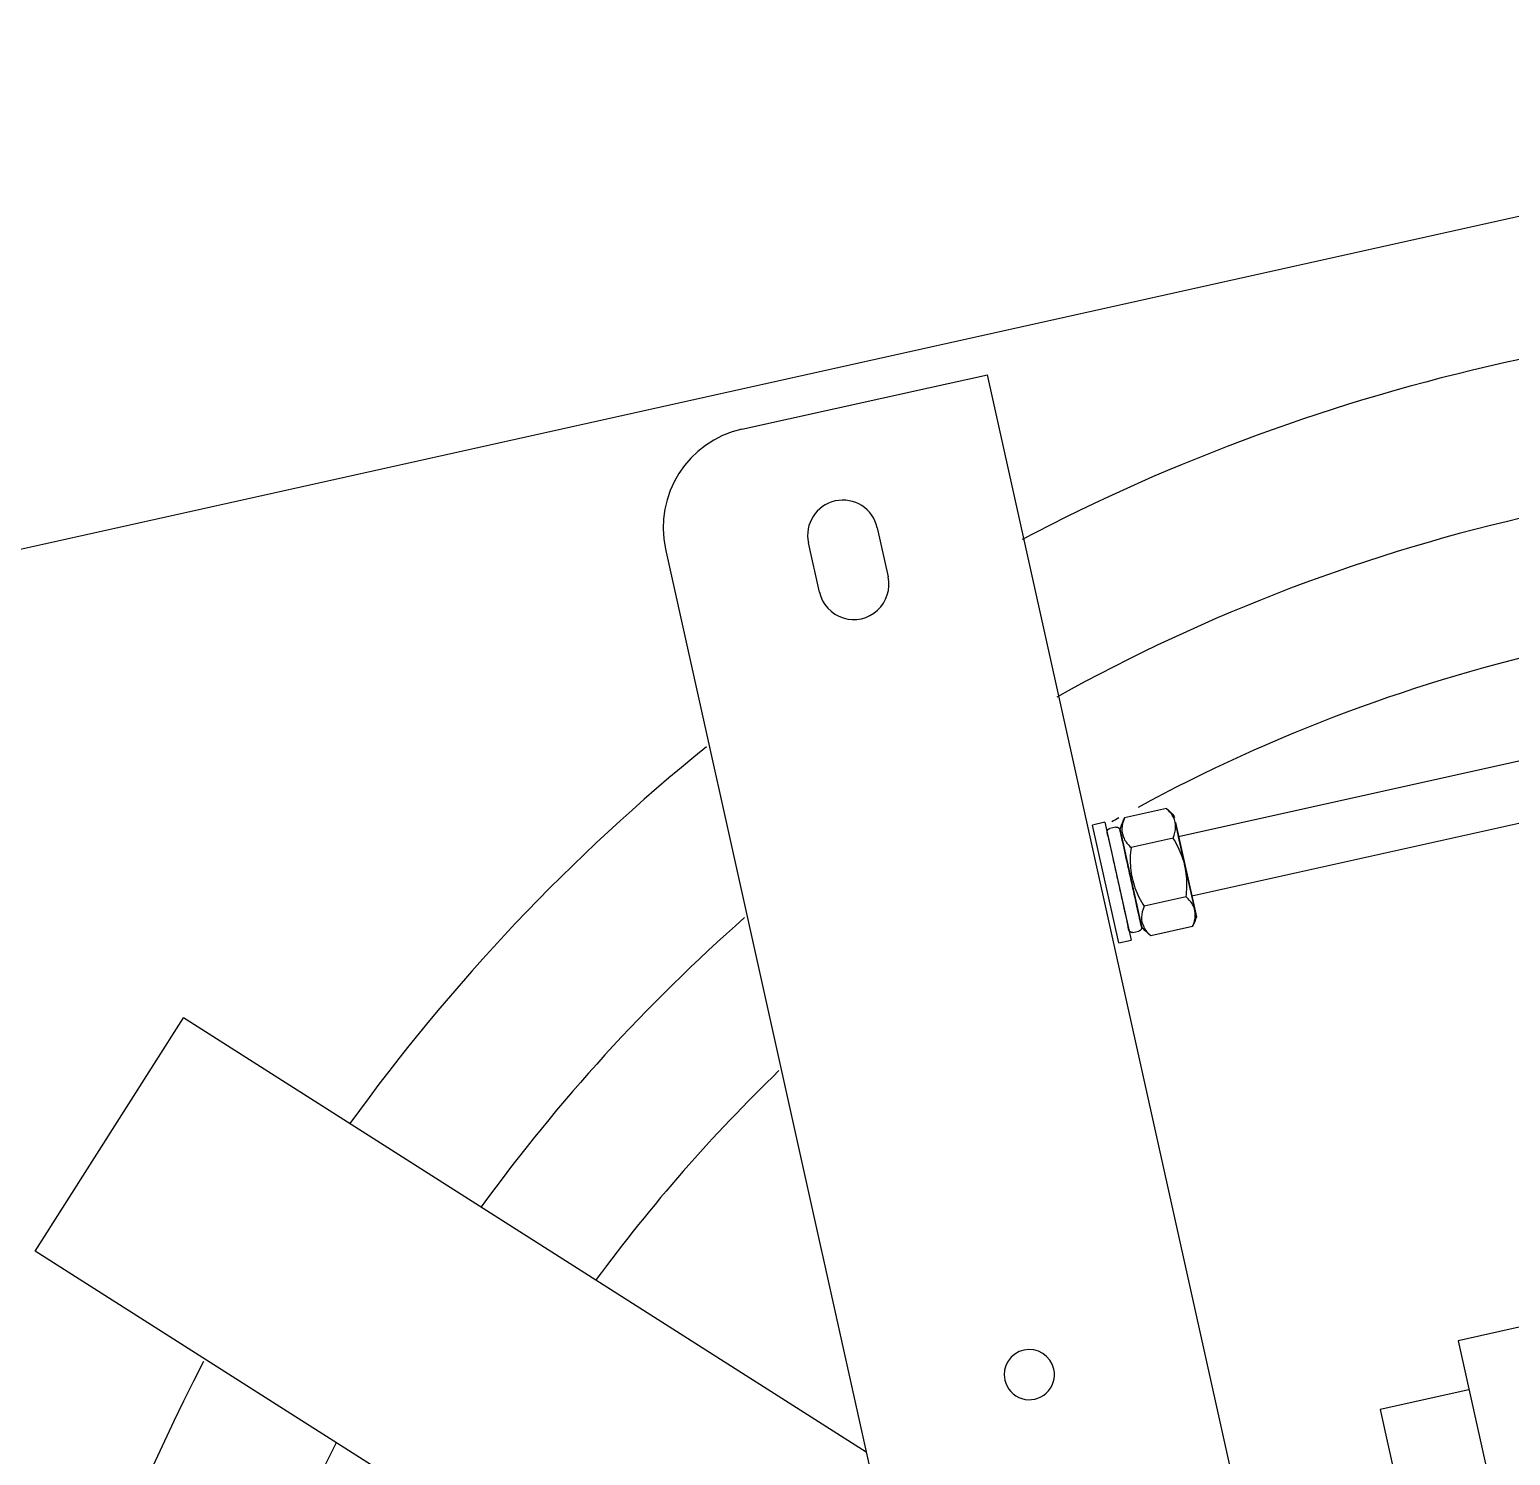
# Model space of a CAD drawing. Header units: millimetres. Extents: x -1534340 to 1713810, y -1348191 to 1114081.
# Drawn here: x 1300309.9 to 1300604.4, y -645883.4 to -645599.7 of the extents above; entities that cross this region are included whole.
import ezdxf

# ---------------------------------------------------------------- set-up
doc = ezdxf.new("R2010")
doc.units = ezdxf.units.MM
doc.header["$LTSCALE"] = 100
for name, color, linetype in [('ccu12-Manh', 8, 'Continuous'), ('KT-Kich thuoc', 9, 'Continuous'), ('SPE-MEP-Electric', 46, 'Continuous'), ('Xref_ST_MBDV Cot vach 30.7.2022$0$Xref_ST_MBDV Cot vach 30.7.2022|Xref_ST_MBDV Cot vach 30.7.2022|Xref_ST_MBDV Cot vach 30.7.2022|Xref_ST_MBDV Cot vach 30.7.2022|A-WALL-PATT', 251, 'Continuous')]:
    doc.layers.add(name, color=color, linetype=linetype)

# ---------------------------------------------------------------- blocks, each defined once
blk = doc.blocks.new('Xref_ST_MBDV Cot vach 30.7.2022$0$Tuong Vay01-flat-1')
at = {"layer": 'Xref_ST_MBDV Cot vach 30.7.2022$0$Xref_ST_MBDV Cot vach 30.7.2022|Xref_ST_MBDV Cot vach 30.7.2022|Xref_ST_MBDV Cot vach 30.7.2022|Xref_ST_MBDV Cot vach 30.7.2022|A-WALL-PATT'}
h = blk.add_hatch(dxfattribs=at)
h.set_pattern_fill('ACET-2D-VATLIEU04', color=256, scale=50, pattern_type=2)
h.set_pattern_definition([(50, (-11139561.84, -1407213.45), (-225.902474, 189.5546825), [37.5, -412.5]), (355, (-11139561.84, -1407213.45), (32.127212, 367.215716), [30, -330]), (100.4514, (-11139531.95, -1407216.06), (-341.231527, -62.944187), [31.870095, -350.571056]), (46.1842, (-11139561.84, -1407113.45), (-319.180497, 306.252097), [56.25, -618.75]), (96.6356, (-11139517.37, -1407120.34), (-516.995922, -60.144022), [47.805144, -525.8565]), (351.1842, (-11139561.84, -1407113.45), (84.740774, 546.39543), [45, -495]), (21, (-11139511.84, -1407138.45), (-105.680822, 275.3079534), [37.5, -412.5]), (326, (-11139511.84, -1407138.45), (206.128805, 305.59852), [30, -330]), (71.4514, (-11139486.97, -1407155.22), (-328.963765, 110.380101), [31.870095, -350.571056]), (37.5, (-11139561.84, -1407213.45), (-78.1345294, 101.8269012), [0, -326, 0, -335, 0, -331.25]), (7.5, (-11139561.84, -1407213.45), (-23.2793464, 176.824191), [0, -191, 0, -318.5, 0, -126.25]), (327.5, (-11139673.34, -1407213.45), (71.9444175, 112.9301145), [0, -125, 0, -390, 0, -517.5000003]), (317.5, (-11139723.34, -1407213.45), (158.0205496, 172.449169), [0, -162.5, 0, -259, 0, -367.5]), (45, (-11139561.84, -1407213.45), (-150.260191, 150.260191), []), (45, (-11139561.84, -1407152.2), (-150.260191, 150.260191), [])])
h.paths.add_polyline_path([(-82665.42, -118500.01), (-81837.42, -121132.03), (-80902.72, -123728.08), (-79862.88, -126283.84), (-78719.64, -128795.04), (-77474.9, -131257.52), (-76130.73, -133667.15), (-74689.38, -136019.95), (-73153.23, -138311.98), (-71524.86, -140539.43), (-69806.97, -142698.6), (-68002.42, -144785.88), (-66114.21, -146797.8), (-64145.5, -148731.01), (-62099.55, -150582.3), (-59979.78, -152348.57), (-57789.72, -154026.89), (-55533, -155614.47), (-53213.4, -157108.65), (-50834.77, -158506.95), (-48401.07, -159807.05), (-45916.36, -161006.78), (-43384.77, -162104.14), (-40810.51, -163097.3), (-38197.89, -163984.61), (-35551.23, -164764.6), (-32874.96, -165435.95), (-30173.53, -165997.57), (-27451.45, -166448.5), (-24701.85, -166789.32), (-4396.73, -168938.26), (36420.02, -167648.22), (41836.49, -160718.64), (12445.39, -24367.66), (8472.91, -9248.97), (-4718.71, -5521.4), (-10557.46, -9946.82), (-34021.19, -27848.25), (-39776.65, -32008.57), (-41248.86, -35293.77), (-45787.32, -38574.38), (-49368.49, -38942), (-57644.19, -44924.07), (-59844.65, -46601.45), (-61968.93, -48362.3), (-64019.6, -50208.35), (-65993.25, -52136.53), (-67886.59, -54143.62), (-69696.47, -56226.28), (-71419.87, -58381.05), (-73053.94, -60604.33), (-74595.93, -62892.43), (-76043.3, -65241.53), (-77393.62, -67647.73), (-78644.64, -70107.01), (-79794.3, -72615.29), (-80840.66, -75168.38), (-81782, -77762.03), (-82616.74, -80391.93), (-83343.48, -83053.69), (-83961.03, -85742.89), (-84468.35, -88455.04), (-84864.6, -91185.63), (-85149.11, -93930.12), (-85321.41, -96683.6), (-85381.3, -99529.51), (-85328.5, -102200.84), (-85163.21, -104955.39), (-84885.7, -107700.59), (-84496.43, -110432.19), (-83996.05, -113145.63), (-83385.37, -115836.4)], flags=16)
h.paths.add_polyline_path([(-83625.46, -118780.63), (-82785.21, -121451.59), (-81836.68, -124086.04), (-80781.46, -126679.6), (-79621.31, -129227.95), (-78358.15, -131726.85), (-76994.1, -134172.14), (-75531.43, -136559.73), (-73972.56, -138885.67), (-72320.1, -141146.07), (-70576.8, -143337.18), (-68745.55, -145455.33), (-66829.42, -147497.01), (-64831.58, -149458.82), (-62755.37, -151337.49), (-60604.25, -153129.89), (-58381.78, -154833.04), (-56091.69, -156444.1), (-53737.77, -157960.38), (-51323.96, -159379.37), (-48854.26, -160698.7), (-46332.79, -161916.18), (-43763.75, -163029.77), (-41151.42, -164037.62), (-38500.15, -164938.06), (-35814.34, -165729.58), (-33098.48, -166410.87), (-30357.09, -166980.79), (-27594.73, -167438.39), (-24815.99, -167782.83), (-4433.74, -169939.93), (36919.56, -168632.94), (42912.69, -160965.6), (13418.23, -24135.12), (9294.84, -8442.07), (-4925.94, -4423.69), (-11162.76, -9150.82), (-34617.48, -27045.38), (-40579.63, -31355.1), (-42051.84, -34640.3), (-46155.98, -37606.97), (-49737.15, -37974.59), (-58240.31, -44121.08), (-60467.12, -45818.54), (-62622.82, -47605.44), (-64703.82, -49478.79), (-66706.66, -51435.49), (-68628.01, -53472.27), (-70464.67, -55585.74), (-72213.56, -57772.38), (-73871.8, -60028.55), (-75436.6, -62350.49), (-76905.37, -64734.35), (-78275.67, -67176.14), (-79545.2, -69671.8), (-80711.86, -72217.17), (-81773.71, -74808.03), (-82728.97, -77440.05), (-83576.05, -80108.85), (-84313.55, -82809.98), (-84940.23, -85538.96), (-85455.06, -88291.23), (-85857.17, -91062.22), (-86145.89, -93847.3), (-86320.76, -96641.84), (-86381.51, -99528.87), (-86327.91, -102240.68), (-86160.19, -105035.66), (-85878.58, -107821.47), (-85483.55, -110593.48), (-84975.76, -113347.05), (-84356.06, -116077.62)])
blk = doc.blocks.new('A$C3D120D72')
for p, q in [((-653.14, 215.71), (-653.12, 2179.88)), ((-635.04, 225.71), (-635.02, 2169.88)), ((-603.44, 347.79), (-603.44, 7.79)), ((-533.44, 27.79), (-533.44, 327.79)), ((-533.44, 289.62), (-380.73, 136.91)), ((-653.14, 225.71), (-635.04, 225.71)), ((-666.24, 215.71), (-653.14, 215.71)), ((-533.44, 211.84), (-419.62, 98.02)), ((-380.73, 136.91), (-419.62, 98.02)), ((-619.49, 123.79), (-610.94, 123.79)), ((-604.44, 123.79), (-606.94, 123.79)), ((-606.94, 99.79), (-606.94, 123.79)), ((-604.44, 123.79), (-604.44, 99.79)), ((-620.64, 122.07), (-620.38, 122.52)), ((-620.64, 122.07), (-620.64, 117.84)), ((-620.64, 102.89), (-620.64, 122.07)), ((-620.64, 122.07), (-620.64, 117.84)), ((-620.64, 117.84), (-620.64, 122.07)), ((-609.79, 122.08), (-609.54, 121.62)), ((-609.54, 101.97), (-609.54, 121.62)), ((-609.54, 121.62), (-609.54, 101.97)), ((-609.54, 101.97), (-609.54, 121.62)), ((-609.54, 121.62), (-609.54, 101.97)), ((-607.64, 122.38), (-608.84, 122.38)), ((-620.64, 117.79), (-788.83, 117.79)), ((-620.64, 117.79), (-620.64, 105.79)), ((-619.49, 117.79), (-610.94, 117.79)), ((-788.83, 105.79), (-620.64, 105.79)), ((-620.64, 105.74), (-620.64, 102.89)), ((-620.64, 105.74), (-620.64, 102.89)), ((-620.64, 102.89), (-620.64, 105.74)), ((-619.49, 105.79), (-610.94, 105.79)), ((-620.64, 101.86), (-620.64, 101.51)), ((-620.64, 101.51), (-620.64, 101.86)), ((-620.64, 101.86), (-620.64, 101.51)), ((-620.64, 101.51), (-620.64, 101.86)), ((-620.64, 101.51), (-620.64, 101.51)), ((-608.84, 101.2), (-607.64, 101.2)), ((-619.49, 99.79), (-610.94, 99.79)), ((-606.94, 99.79), (-604.44, 99.79)), ((-575.44, 32.75), (-575.44, 42.75)), ((-561.44, 42.75), (-561.44, 32.75)), ((-591.44, 7.79), (-603.44, 7.79)), ((-553.44, 7.79), (-591.44, 7.79)), ((-1400, 0.01), (0, 0))]:
    blk.add_line(p, q)
at = {"flags": 128}
for points in [[(-620.64, 122.07), (-620.38, 122.52), (-620.1, 122.95), (-619.8, 123.37), (-619.49, 123.79), (-619.49, 123.79)], [(-610.94, 123.79), (-610.63, 123.38), (-610.33, 122.96), (-610.05, 122.52), (-609.79, 122.08), (-609.54, 121.62), (-609.54, 121.62)], [(-609.54, 121.68), (-609.54, 121.71), (-609.53, 121.74), (-609.53, 121.77), (-609.53, 121.79), (-609.52, 121.82), (-609.52, 121.85), (-609.51, 121.88), (-609.5, 121.9), (-609.49, 121.93), (-609.48, 121.95), (-609.47, 121.98), (-609.46, 122.01), (-609.44, 122.03), (-609.43, 122.05), (-609.41, 122.08), (-609.4, 122.1), (-609.38, 122.12), (-609.36, 122.14), (-609.34, 122.16), (-609.32, 122.18), (-609.3, 122.2), (-609.28, 122.22), (-609.26, 122.24), (-609.24, 122.26), (-609.22, 122.27), (-609.19, 122.29), (-609.17, 122.3), (-609.14, 122.31), (-609.12, 122.32), (-609.09, 122.33), (-609.06, 122.34), (-609.04, 122.35), (-609.01, 122.36), (-608.98, 122.37), (-608.96, 122.37), (-608.93, 122.38), (-608.9, 122.38), (-608.87, 122.38), (-608.84, 122.38), (-608.84, 122.38)], [(-609.54, 103.86), (-609.54, 104.1), (-609.54, 104.36), (-609.54, 104.62), (-609.54, 104.9), (-609.54, 105.19), (-609.54, 105.49), (-609.54, 105.8), (-609.54, 106.12), (-609.54, 106.45), (-609.54, 106.79), (-609.54, 107.13), (-609.54, 107.48), (-609.54, 107.84), (-609.54, 108.21), (-609.54, 108.58), (-609.54, 108.96), (-609.54, 109.34), (-609.54, 109.72), (-609.54, 110.11), (-609.54, 110.5), (-609.54, 110.9), (-609.54, 111.29), (-609.54, 111.69), (-609.54, 112.08), (-609.54, 112.48), (-609.54, 112.87), (-609.54, 113.26), (-609.54, 113.65), (-609.54, 114.04), (-609.54, 114.42), (-609.54, 114.8), (-609.54, 115.18), (-609.54, 115.55), (-609.54, 115.91), (-609.54, 116.26), (-609.54, 116.61), (-609.54, 116.95), (-609.54, 117.29), (-609.54, 117.61), (-609.54, 117.93), (-609.54, 118.23), (-609.54, 118.53), (-609.54, 118.81), (-609.54, 119.09), (-609.54, 119.35), (-609.54, 119.6), (-609.54, 119.83), (-609.54, 120.06), (-609.54, 120.27), (-609.54, 120.46), (-609.54, 120.65), (-609.54, 120.82), (-609.54, 120.97), (-609.54, 121.11), (-609.54, 121.24), (-609.54, 121.35), (-609.54, 121.44), (-609.54, 121.52), (-609.54, 121.58), (-609.54, 121.63), (-609.54, 121.66), (-609.54, 121.68)], [(-609.54, 121.68), (-609.54, 121.67), (-609.54, 121.65), (-609.54, 121.61), (-609.54, 121.56), (-609.54, 121.49), (-609.54, 121.4), (-609.54, 121.3), (-609.54, 121.18), (-609.54, 121.05), (-609.54, 120.9), (-609.54, 120.74), (-609.54, 120.56), (-609.54, 120.37), (-609.54, 120.17), (-609.54, 119.95), (-609.54, 119.72), (-609.54, 119.48), (-609.54, 119.23), (-609.54, 118.96), (-609.54, 118.68), (-609.54, 118.39), (-609.54, 118.09), (-609.54, 117.78), (-609.54, 117.46), (-609.54, 117.14), (-609.54, 116.8), (-609.54, 116.45), (-609.54, 116.1), (-609.54, 115.74), (-609.54, 115.38), (-609.54, 115), (-609.54, 114.63), (-609.54, 114.25), (-609.54, 113.86), (-609.54, 113.47), (-609.54, 113.08), (-609.54, 112.69), (-609.54, 112.29), (-609.54, 111.9), (-609.54, 111.5), (-609.54, 111.11), (-609.54, 110.71), (-609.54, 110.32), (-609.54, 109.93), (-609.54, 109.55), (-609.54, 109.16), (-609.54, 108.78), (-609.54, 108.41), (-609.54, 108.04), (-609.54, 107.68), (-609.54, 107.32), (-609.54, 106.97), (-609.54, 106.63), (-609.54, 106.3), (-609.54, 105.97), (-609.54, 105.66), (-609.54, 105.35), (-609.54, 105.06), (-609.54, 104.77), (-609.54, 104.5), (-609.54, 104.24), (-609.54, 103.99), (-609.54, 103.75), (-609.54, 103.53), (-609.54, 103.32), (-609.54, 103.12), (-609.54, 102.94), (-609.54, 102.77), (-609.54, 102.61), (-609.54, 102.47), (-609.54, 102.35), (-609.54, 102.24), (-609.54, 102.14), (-609.54, 102.06), (-609.54, 102), (-609.54, 101.95), (-609.54, 101.92), (-609.54, 101.9)], [(-609.54, 121.65), (-609.54, 121.61), (-609.54, 121.56), (-609.54, 121.49), (-609.54, 121.4), (-609.54, 121.3), (-609.54, 121.18), (-609.54, 121.05), (-609.54, 120.9), (-609.54, 120.74), (-609.54, 120.56), (-609.54, 120.37), (-609.54, 120.17), (-609.54, 119.95), (-609.54, 119.72), (-609.54, 119.48), (-609.54, 119.23), (-609.54, 118.96), (-609.54, 118.68), (-609.54, 118.39), (-609.54, 118.09), (-609.54, 117.78), (-609.54, 117.46), (-609.54, 117.14), (-609.54, 116.8), (-609.54, 116.45), (-609.54, 116.1), (-609.54, 115.74), (-609.54, 115.38), (-609.54, 115), (-609.54, 114.63), (-609.54, 114.25), (-609.54, 113.86), (-609.54, 113.47), (-609.54, 113.08), (-609.54, 112.69), (-609.54, 112.29), (-609.54, 111.9), (-609.54, 111.5), (-609.54, 111.11), (-609.54, 110.71), (-609.54, 110.32), (-609.54, 109.93), (-609.54, 109.55), (-609.54, 109.16), (-609.54, 108.78), (-609.54, 108.41), (-609.54, 108.04), (-609.54, 107.68), (-609.54, 107.32), (-609.54, 106.97), (-609.54, 106.63), (-609.54, 106.3), (-609.54, 105.97), (-609.54, 105.66), (-609.54, 105.35), (-609.54, 105.06), (-609.54, 104.77), (-609.54, 104.5), (-609.54, 104.24), (-609.54, 103.99), (-609.54, 103.75), (-609.54, 103.53), (-609.54, 103.32), (-609.54, 103.12), (-609.54, 102.94), (-609.54, 102.77), (-609.54, 102.61), (-609.54, 102.47), (-609.54, 102.35), (-609.54, 102.24), (-609.54, 102.14), (-609.54, 102.06), (-609.54, 102), (-609.54, 101.95), (-609.54, 101.92), (-609.54, 101.9)], [(-609.54, 103.86), (-609.54, 104.1), (-609.54, 104.36), (-609.54, 104.62), (-609.54, 104.9), (-609.54, 105.19), (-609.54, 105.49), (-609.54, 105.8), (-609.54, 106.12), (-609.54, 106.45), (-609.54, 106.79), (-609.54, 107.13), (-609.54, 107.48), (-609.54, 107.84), (-609.54, 108.21), (-609.54, 108.58), (-609.54, 108.96), (-609.54, 109.34), (-609.54, 109.72), (-609.54, 110.11), (-609.54, 110.5), (-609.54, 110.9), (-609.54, 111.29), (-609.54, 111.69), (-609.54, 112.08), (-609.54, 112.48), (-609.54, 112.87), (-609.54, 113.26), (-609.54, 113.65), (-609.54, 114.04), (-609.54, 114.42), (-609.54, 114.8), (-609.54, 115.18), (-609.54, 115.55), (-609.54, 115.91), (-609.54, 116.26), (-609.54, 116.61), (-609.54, 116.95), (-609.54, 117.29), (-609.54, 117.61), (-609.54, 117.93), (-609.54, 118.23), (-609.54, 118.53), (-609.54, 118.81), (-609.54, 119.09), (-609.54, 119.35), (-609.54, 119.6), (-609.54, 119.83), (-609.54, 120.06), (-609.54, 120.27), (-609.54, 120.46), (-609.54, 120.65), (-609.54, 120.82), (-609.54, 120.97), (-609.54, 121.11), (-609.54, 121.24), (-609.54, 121.35), (-609.54, 121.44), (-609.54, 121.52), (-609.54, 121.58), (-609.54, 121.63)], [(-609.53, 121.77), (-609.53, 121.79), (-609.52, 121.82), (-609.52, 121.85), (-609.51, 121.88), (-609.5, 121.9), (-609.49, 121.93), (-609.48, 121.95), (-609.47, 121.98), (-609.46, 122.01), (-609.44, 122.03), (-609.43, 122.05), (-609.41, 122.08), (-609.4, 122.1), (-609.38, 122.12), (-609.36, 122.14), (-609.34, 122.16), (-609.32, 122.18), (-609.3, 122.2), (-609.28, 122.22), (-609.26, 122.24), (-609.24, 122.26), (-609.22, 122.27), (-609.19, 122.29), (-609.17, 122.3), (-609.14, 122.31), (-609.12, 122.32), (-609.09, 122.33), (-609.06, 122.34), (-609.04, 122.35), (-609.01, 122.36), (-608.98, 122.37), (-608.96, 122.37), (-608.93, 122.38), (-608.9, 122.38)], [(-607.64, 122.38), (-607.61, 122.38), (-607.58, 122.38), (-607.55, 122.38), (-607.53, 122.37), (-607.5, 122.37), (-607.47, 122.36), (-607.44, 122.35), (-607.42, 122.35), (-607.39, 122.34), (-607.36, 122.33), (-607.34, 122.32), (-607.31, 122.3), (-607.29, 122.29), (-607.27, 122.28), (-607.24, 122.26), (-607.22, 122.24), (-607.2, 122.23), (-607.18, 122.21), (-607.15, 122.19), (-607.14, 122.17), (-607.12, 122.15), (-607.1, 122.13), (-607.08, 122.11), (-607.06, 122.08), (-607.05, 122.06), (-607.03, 122.04), (-607.02, 122.01), (-607.01, 121.99), (-607, 121.96), (-606.98, 121.94), (-606.98, 121.91), (-606.97, 121.88), (-606.96, 121.86), (-606.95, 121.83), (-606.95, 121.8), (-606.94, 121.77), (-606.94, 121.75), (-606.94, 121.72), (-606.94, 121.69), (-606.94, 121.68)], [(-607.39, 122.34), (-607.36, 122.33), (-607.34, 122.32), (-607.31, 122.3), (-607.29, 122.29)], [(-606.94, 121.68), (-606.94, 121.67), (-606.94, 121.65), (-606.94, 121.61), (-606.94, 121.56), (-606.94, 121.49), (-606.94, 121.4), (-606.94, 121.3), (-606.94, 121.18), (-606.94, 121.05), (-606.94, 120.9)], [(-606.94, 101.9), (-606.94, 101.91), (-606.94, 101.93), (-606.94, 101.97), (-606.94, 102.03), (-606.94, 102.1), (-606.94, 102.19), (-606.94, 102.29), (-606.94, 102.4), (-606.94, 102.54), (-606.94, 102.68), (-606.94, 102.84), (-606.94, 103.02), (-606.94, 103.21), (-606.94, 103.41), (-606.94, 103.63), (-606.94, 103.86), (-606.94, 104.1), (-606.94, 104.36), (-606.94, 104.62), (-606.94, 104.9), (-606.94, 105.19), (-606.94, 105.49), (-606.94, 105.8), (-606.94, 106.12), (-606.94, 106.45), (-606.94, 106.79), (-606.94, 107.13), (-606.94, 107.48), (-606.94, 107.84), (-606.94, 108.21), (-606.94, 108.58), (-606.94, 108.96), (-606.94, 109.34), (-606.94, 109.72), (-606.94, 110.11), (-606.94, 110.5), (-606.94, 110.9), (-606.94, 111.29), (-606.94, 111.69), (-606.94, 112.08), (-606.94, 112.48), (-606.94, 112.87), (-606.94, 113.26), (-606.94, 113.65), (-606.94, 114.04), (-606.94, 114.42), (-606.94, 114.8), (-606.94, 115.18), (-606.94, 115.55), (-606.94, 115.91), (-606.94, 116.26), (-606.94, 116.61), (-606.94, 116.95), (-606.94, 117.29), (-606.94, 117.61), (-606.94, 117.93), (-606.94, 118.23), (-606.94, 118.53), (-606.94, 118.81), (-606.94, 119.09), (-606.94, 119.35), (-606.94, 119.6), (-606.94, 119.83), (-606.94, 120.06), (-606.94, 120.27), (-606.94, 120.46), (-606.94, 120.65), (-606.94, 120.82), (-606.94, 120.97), (-606.94, 121.11), (-606.94, 121.24), (-606.94, 121.35), (-606.94, 121.44), (-606.94, 121.52), (-606.94, 121.58), (-606.94, 121.63), (-606.94, 121.66), (-606.94, 121.68)], [(-609.54, 101.9), (-609.54, 101.91), (-609.54, 101.93), (-609.54, 101.97), (-609.54, 102.03), (-609.54, 102.1), (-609.54, 102.19), (-609.54, 102.29), (-609.54, 102.4), (-609.54, 102.54), (-609.54, 102.68), (-609.54, 102.84), (-609.54, 103.02), (-609.54, 103.21), (-609.54, 103.41), (-609.54, 103.63)], [(-609.54, 101.9), (-609.54, 101.91), (-609.54, 101.93), (-609.54, 101.97), (-609.54, 102.03), (-609.54, 102.1), (-609.54, 102.19), (-609.54, 102.29), (-609.54, 102.4), (-609.54, 102.54), (-609.54, 102.68), (-609.54, 102.84), (-609.54, 103.02), (-609.54, 103.21), (-609.54, 103.41), (-609.54, 103.63)], [(-619.49, 99.79), (-619.8, 100.2), (-620.1, 100.63), (-620.38, 101.06), (-620.64, 101.51), (-620.64, 101.51)], [(-609.54, 101.97), (-609.78, 101.51), (-610.05, 101.07), (-610.32, 100.63), (-610.62, 100.21), (-610.93, 99.8), (-610.94, 99.79)], [(-609.54, 101.97), (-609.78, 101.51), (-610.05, 101.07)], [(-608.84, 101.2), (-608.87, 101.2), (-608.89, 101.2), (-608.92, 101.21), (-608.95, 101.21), (-608.98, 101.22), (-609, 101.22), (-609.03, 101.23), (-609.06, 101.24), (-609.08, 101.25), (-609.11, 101.26), (-609.14, 101.27), (-609.16, 101.28), (-609.19, 101.29), (-609.21, 101.31), (-609.23, 101.32), (-609.26, 101.34), (-609.28, 101.36), (-609.3, 101.38), (-609.32, 101.39), (-609.34, 101.41), (-609.36, 101.44), (-609.38, 101.46), (-609.39, 101.48), (-609.41, 101.5), (-609.43, 101.52), (-609.44, 101.55), (-609.45, 101.57), (-609.47, 101.6), (-609.48, 101.62), (-609.49, 101.65), (-609.5, 101.67), (-609.51, 101.7), (-609.52, 101.73), (-609.52, 101.76), (-609.53, 101.78), (-609.53, 101.81), (-609.53, 101.84), (-609.54, 101.87), (-609.54, 101.89), (-609.54, 101.9)], [(-609.08, 101.25), (-609.11, 101.26), (-609.14, 101.27), (-609.16, 101.28), (-609.19, 101.29), (-609.21, 101.31), (-609.23, 101.32), (-609.26, 101.34), (-609.28, 101.36), (-609.3, 101.38), (-609.32, 101.39), (-609.34, 101.41), (-609.36, 101.44), (-609.38, 101.46), (-609.39, 101.48), (-609.41, 101.5), (-609.43, 101.52), (-609.44, 101.55), (-609.45, 101.57), (-609.47, 101.6), (-609.48, 101.62), (-609.49, 101.65), (-609.5, 101.67), (-609.51, 101.7), (-609.52, 101.73), (-609.52, 101.76), (-609.53, 101.78), (-609.53, 101.81), (-609.53, 101.84), (-609.54, 101.87), (-609.54, 101.89), (-609.54, 101.9)], [(-606.94, 101.9), (-606.94, 101.87), (-606.94, 101.85), (-606.94, 101.82), (-606.95, 101.79), (-606.95, 101.76), (-606.96, 101.74), (-606.96, 101.71), (-606.97, 101.68), (-606.98, 101.66), (-606.99, 101.63), (-607, 101.6), (-607.02, 101.58), (-607.03, 101.55), (-607.04, 101.53), (-607.06, 101.51), (-607.08, 101.48), (-607.09, 101.46), (-607.11, 101.44), (-607.13, 101.42), (-607.15, 101.4), (-607.17, 101.38), (-607.19, 101.36), (-607.21, 101.35), (-607.24, 101.33), (-607.26, 101.31), (-607.28, 101.3), (-607.31, 101.28), (-607.33, 101.27), (-607.36, 101.26), (-607.38, 101.25), (-607.41, 101.24), (-607.44, 101.23), (-607.46, 101.22), (-607.49, 101.22), (-607.52, 101.21), (-607.55, 101.21), (-607.57, 101.21), (-607.6, 101.2), (-607.63, 101.2), (-607.64, 101.2)], [(-607.33, 101.27), (-607.36, 101.26), (-607.38, 101.25), (-607.41, 101.24), (-607.44, 101.23), (-607.46, 101.22), (-607.49, 101.22), (-607.52, 101.21), (-607.55, 101.21), (-607.57, 101.21)], [(-606.94, 102.61), (-606.94, 102.47), (-606.94, 102.35), (-606.94, 102.24), (-606.94, 102.14), (-606.94, 102.06), (-606.94, 102), (-606.94, 101.95), (-606.94, 101.92), (-606.94, 101.9)]]:
    blk.add_lwpolyline(points, dxfattribs=at)
for centre, radius, start, end in [((-704.24, 413.63), 385.83, 319.9996, 40.8306), ((-704.24, 413.63), 354.97, 320.3596, 326.1034), ((-568.44, 203.79), 5, 359.9996, 179.9996), ((-568.44, 203.79), 5, 179.9996, 359.9996), ((-704.24, 413.63), 327.96, 301.4869, 311.147), ((-704.24, 413.63), 354.97, 298.8633, 311.4521), ((-704.24, 413.63), 385.83, 296.3712, 311.7418), ((-704.24, 413.63), 327.96, 269.9996, 285.9672), ((-704.24, 413.63), 327.96, 286.7235, 287.008), ((-704.24, 413.63), 354.97, 269.9996, 286.5665), ((-568.44, 42.75), 7, 359.9996, 179.9996), ((-704.24, 413.63), 385.83, 254.809, 269.9996), ((-704.24, 413.63), 385.83, 269.9996, 285.2026), ((-568.44, 32.75), 7, 179.9996, 359.9996), ((-553.44, 27.79), 20, 269.9996, 359.9996)]:
    blk.add_arc(centre, radius, start, end)
for points in [[(-619.49, 123.79), (-619.98, 123.13), (-620.63, 121.8), (-620.63, 119.76), (-619.98, 118.44), (-619.49, 117.79)], [(-610.94, 117.79), (-610.45, 118.44), (-609.8, 119.76), (-609.79, 121.8), (-610.45, 123.13), (-610.94, 123.79)], [(-619.49, 117.79), (-619.98, 116.47), (-620.63, 113.81), (-620.63, 109.73), (-619.98, 107.1), (-619.49, 105.79)], [(-610.94, 105.79), (-610.45, 107.1), (-609.8, 109.73), (-609.79, 113.81), (-610.45, 116.47), (-610.94, 117.79)], [(-619.49, 105.79), (-619.98, 105.13), (-620.63, 103.8), (-620.63, 101.77), (-619.98, 100.45), (-619.49, 99.79)], [(-610.94, 99.79), (-610.45, 100.45), (-609.8, 101.77), (-609.79, 103.8), (-610.45, 105.13), (-610.94, 105.79)]]:
    blk.add_open_spline(points, degree=3)
blk = doc.blocks.new('A$C0A963C12')
at = {"layer": 'SPE-MEP-Electric', "lineweight": 25, "rotation": 192.5267964189844}
blk.add_blockref('A$C3D120D72', (-9519.91, 48431.67), dxfattribs=at)
blk = doc.blocks.new('3123')
blk.add_blockref('Xref_ST_MBDV Cot vach 30.7.2022$0$Tuong Vay01-flat-1', (1285508.25, -552119.21))
at = {"layer": 'KT-Kich thuoc'}
blk.add_blockref('A$C0A963C12', (1309429.51, -694223.32), dxfattribs=at)

msp = doc.modelspace()

# ---------------------------------------------------------------- block references
at = {"layer": 'ccu12-Manh'}
msp.add_blockref('3123', (0, 0), dxfattribs=at)

doc.saveas('drawing.dxf')
